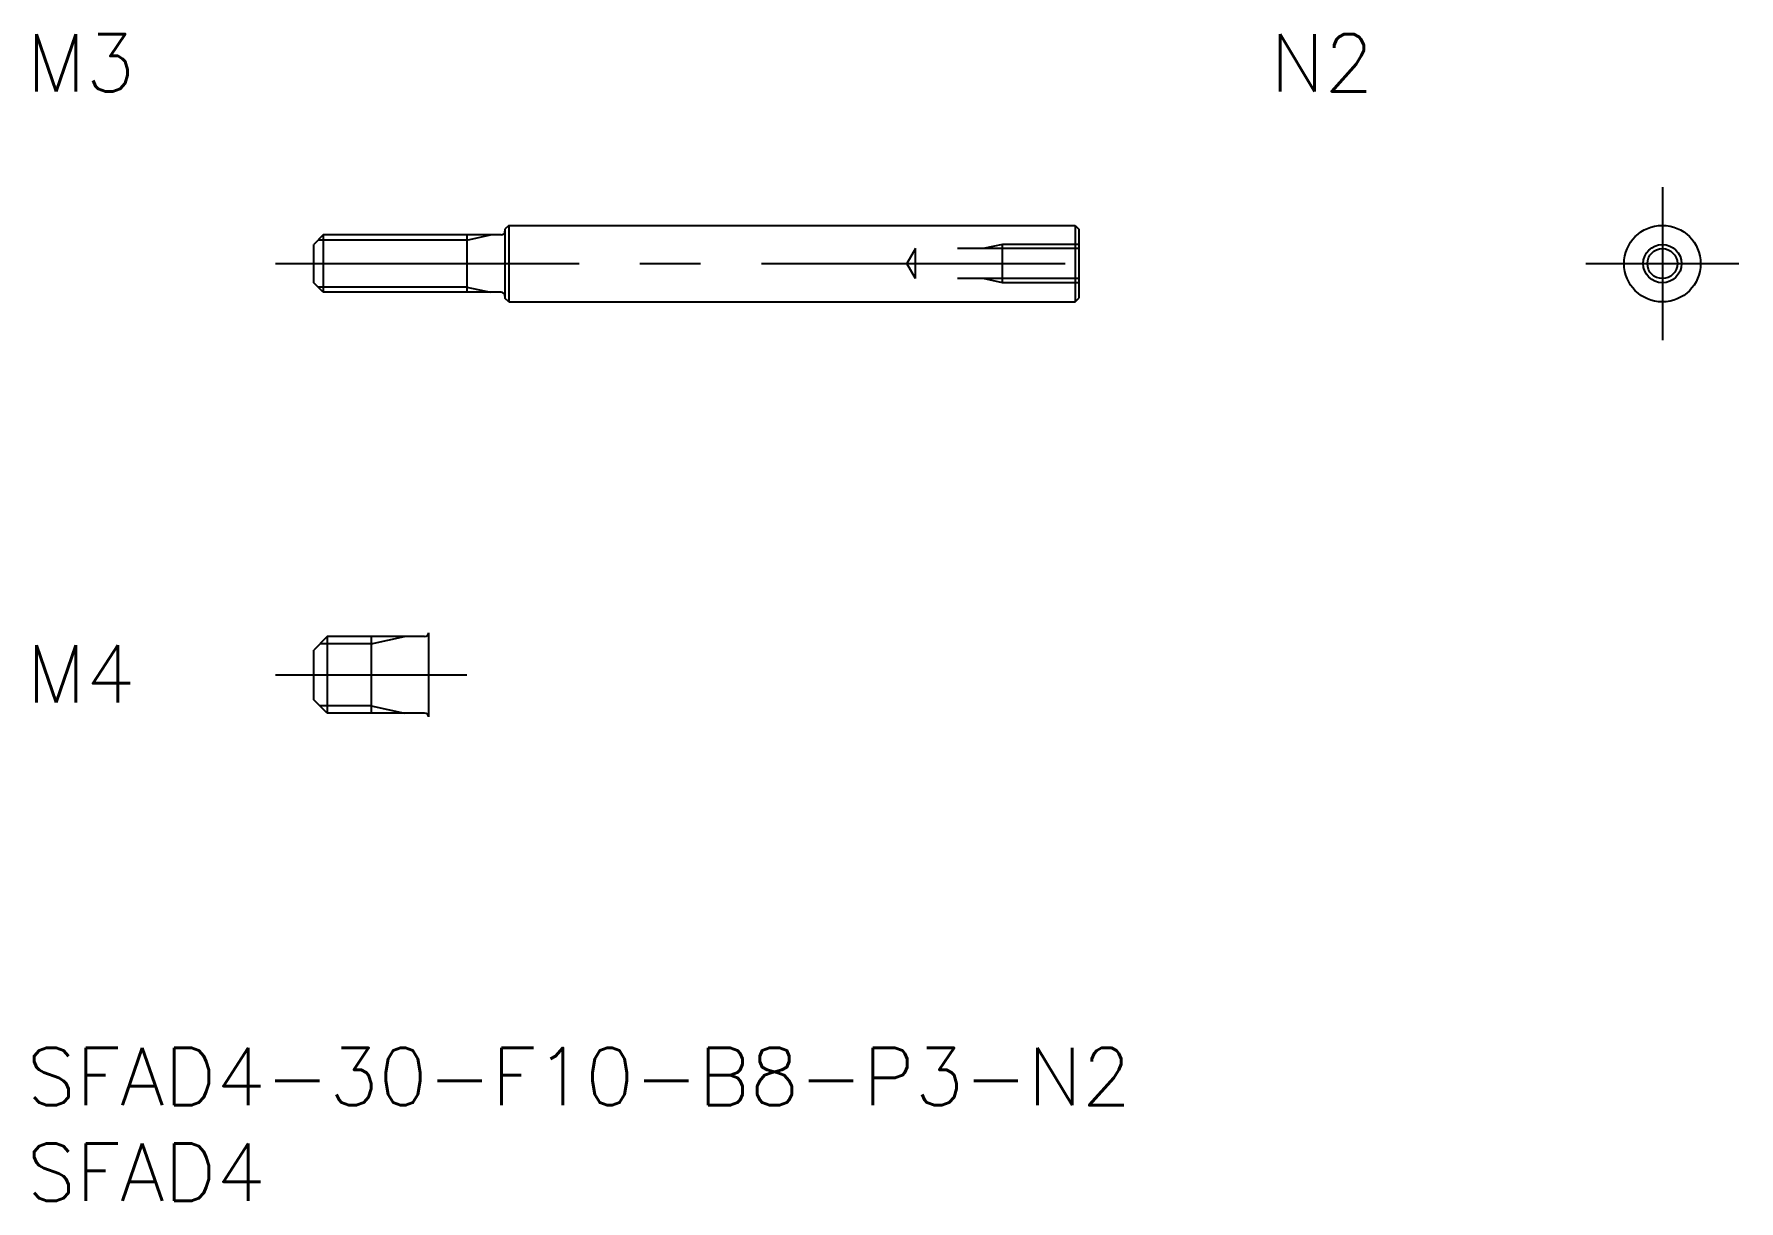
# Model space of a CAD drawing. Extents: x 0.4 to 89.5, y -8 to 53.
import ezdxf

# ---------------------------------------------------------------- set-up
doc = ezdxf.new("R2010")
doc.units = 0
doc.header["$LTSCALE"] = 0.5
doc.linetypes.add('CENTER', pattern=[50.8, 31.75, -6.35, 6.35, -6.35])
doc.linetypes.add('DASHED', pattern=[19.05, 12.7, -6.35])
for name, color, linetype in [('MSM_CENTER', 1, 'CENTER'), ('MSM_CONTINUOUS', 7, 'CONTINUOUS'), ('MSM_DASHED', 4, 'DASHED'), ('MSM_NARROW', 5, 'CONTINUOUS'), ('MSM_PART_NUMBER', 7, 'CONTINUOUS')]:
    doc.layers.add(name, color=color, linetype=linetype)
doc.styles.get("Standard").update_dxf_attribs({"font": 'txt.shx', "height": 1, "bigfont": 'bigfont.shx'})

# ---------------------------------------------------------------- blocks, each defined once
blk = doc.blocks.new('*U6')
at = {"layer": 'MSM_PART_NUMBER'}
blk.add_text('SFAD4-30-F10-B8-P3-N2', height=3, dxfattribs=at).set_placement((0, -3))
blk = doc.blocks.new('*U7')
at = {"layer": 'MSM_PART_NUMBER'}
blk.add_text('SFAD4', height=3, dxfattribs=at).set_placement((0, -8))
blk = doc.blocks.new('*U8')
at = {"layer": 'MSM_PART_NUMBER'}
blk.add_text('M4', height=3, dxfattribs=at).set_placement((0, 18.061))
blk = doc.blocks.new('*U9')
at = {"layer": 'MSM_PART_NUMBER'}
blk.add_text('M3', height=3, dxfattribs=at).set_placement((0, 50))
blk = doc.blocks.new('*U10')
at = {"layer": 'MSM_PART_NUMBER'}
blk.add_text('N2', height=3, dxfattribs=at).set_placement((64.999, 50))

msp = doc.modelspace()

# ---------------------------------------------------------------- linework, layer by layer
at = {"layer": 'MSM_CENTER'}
for p, q in [((85.498, 45), (85.498, 37)), ((13, 41), (57, 41)), ((81.498, 41), (89.498, 41)), ((13, 19.5), (23, 19.5))]:
    msp.add_line(p, q, dxfattribs=at)
at = {"layer": 'MSM_CONTINUOUS'}
for p, q in [((25.2, 43), (25, 42.8)), ((25, 42.8), (25, 39.2)), ((25.2, 43), (54.8, 43)), ((25.2, 43), (25.2, 39)), ((54.8, 43), (54.8, 39)), ((54.8, 43), (55, 42.8)), ((55, 42.8), (55, 39.2)), ((15.5, 42.5), (15, 42)), ((15, 40), (15, 42)), ((24.8, 42.5), (15.5, 42.5)), ((15.5, 42.5), (15.5, 39.5)), ((23, 42.5), (23, 39.5)), ((15.5, 39.5), (15, 40)), ((24.8, 39.5), (15.5, 39.5)), ((25.2, 39), (25, 39.2)), ((25.2, 39), (54.8, 39)), ((54.8, 39), (55, 39.2)), ((15.7, 21.5), (15, 20.8)), ((20.8, 21.5), (15.7, 21.5)), ((15.7, 21.5), (15.7, 17.5)), ((18, 21.5), (18, 17.5)), ((21, 21.7), (21, 17.3)), ((15, 18.2), (15, 20.8)), ((15.7, 17.5), (15, 18.2)), ((20.8, 17.5), (15.7, 17.5))]:
    msp.add_line(p, q, dxfattribs=at)
for radius in [2, 0.783]:
    msp.add_circle((85.498, 41), radius, dxfattribs=at)
for centre, start, end in [((24.8, 42.7), 270, 0), ((24.8, 39.3), 0, 90), ((20.8, 21.7), 270, 0), ((20.8, 17.3), 0, 90)]:
    msp.add_arc(centre, 0.2, start, end, dxfattribs=at)
at = {"layer": 'MSM_DASHED'}
for p, q in [((51, 42), (50, 41.783)), ((55, 42), (51, 42)), ((51, 40), (51, 42)), ((46.452, 41.783), (46, 41)), ((46.452, 40.216), (46, 41)), ((55, 41.783), (46.452, 41.783)), ((46.452, 40.216), (46.452, 41.783)), ((55, 40.216), (46.452, 40.216)), ((51, 40), (50, 40.216)), ((55, 40), (51, 40))]:
    msp.add_line(p, q, dxfattribs=at)
at = {"layer": 'MSM_NARROW'}
for p, q in [((23, 42.229), (15.23, 42.229)), ((23, 42.229), (24.25, 42.5)), ((23, 39.77), (15.23, 39.77)), ((23, 39.77), (24.25, 39.5)), ((18, 21.121), (19.75, 21.5)), ((18, 21.121), (15.321, 21.121)), ((18, 17.879), (15.321, 17.879)), ((18, 17.879), (19.75, 17.5))]:
    msp.add_line(p, q, dxfattribs=at)
msp.add_circle((85.498, 41), 1, dxfattribs=at)

# ---------------------------------------------------------------- block references
at = {"layer": 'MSM_CONTINUOUS'}
for name in ['*U9', '*U10', '*U8', '*U6', '*U7']:
    msp.add_blockref(name, (0, 0), dxfattribs=at)

doc.saveas('drawing.dxf')
